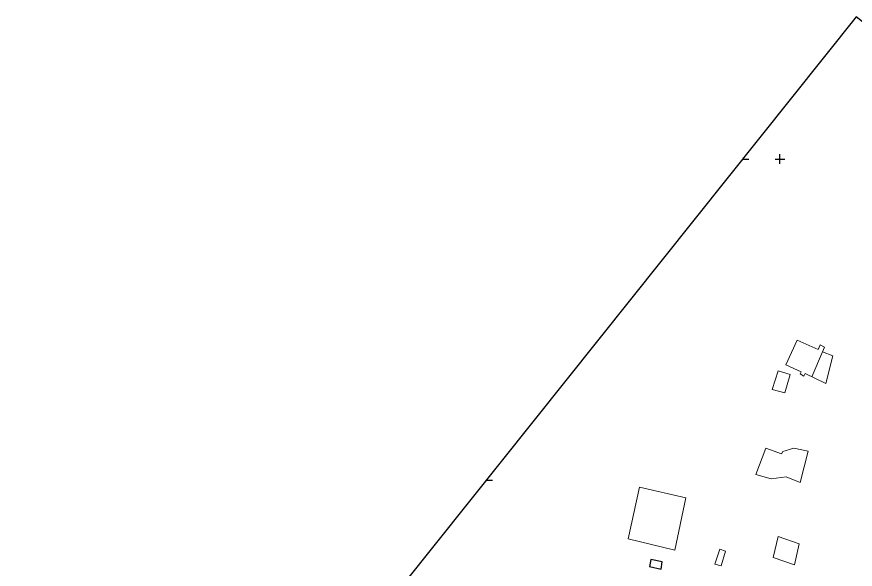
# Model space of a CAD drawing. Header units: inches. Extents: x 102725 to 104121, y 387536 to 388889.
# Drawn here: x 102725 to 103247, y 388544 to 388889 of the extents above; entities that cross this region are included whole.
import ezdxf

# ---------------------------------------------------------------- set-up
doc = ezdxf.new("R2010")
doc.units = ezdxf.units.IN
doc.header["$LTSCALE"] = 20
doc.layers.add('0_Croix', color=7, linetype='Continuous')
doc.layers.add('Débri', color=6, linetype='Continuous')
for name, color, linetype, lineweight in [('PBDUR-ARRIERE', 3, 'Continuous', 0), ('PBDUR-DROIT', 2, 'Continuous', 0), ('PBDUR-FACE', 1, 'Continuous', 0), ('PBDUR-GAUCH', 6, 'Continuous', 0), ('PBDUR-SEPARATION', 5, 'Continuous', 0)]:
    doc.layers.add(name, color=color, linetype=linetype, lineweight=lineweight)

msp = doc.modelspace()

# ---------------------------------------------------------------- linework, layer by layer
for p, q in [((103176.69, 388800), (103180.69, 388800)), ((103095.16, 388697.9), (103095.16, 388697.9)), ((103016.99, 388600), (103020.99, 388600))]:
    msp.add_line(p, q)
msp.add_lwpolyline([(102724.51, 388233.73), (103598.16, 387536.09), (104121.13, 388190.99), (103247.47, 388888.64)], close=True)
msp.add_lwpolyline([(102724.51, 388233.73), (103598.16, 387536.09), (104121.13, 388190.99), (103247.47, 388888.64)], close=True)
at = {"layer": '0_Croix'}
for p, q in [((103197, 388800), (103203, 388800)), ((103200, 388797), (103200, 388803))]:
    msp.add_line(p, q, dxfattribs=at)
at = {"layer": 'Débri', "flags": 128}
msp.add_lwpolyline([(103118.7, 388546.16), (103125.98, 388544.57), (103126.69, 388549.11), (103119.5, 388550.52), (103118.75, 388545.98)], dxfattribs=at)
at = {"layer": 'PBDUR-ARRIERE', "linetype": 'Continuous', "lineweight": 0, "flags": 128}
for points in [[(103203.67, 388671.78), (103210.78, 388687.25)], [(103232.95, 388677.39), (103228.5, 388660.12)], [(103195.17, 388656.43), (103198.85, 388668.04)]]:
    msp.add_lwpolyline(points, dxfattribs=at)
at = {"layer": 'PBDUR-ARRIERE', "color": 3, "linetype": 'Continuous', "lineweight": 0, "flags": 128}
for points in [[(103210.78, 388687.25), (103223.7, 388681.39), (103225.02, 388684.24), (103227.72, 388682.9), (103226.49, 388679.97), (103232.95, 388677.39)], [(103112.5, 388595.67), (103141.43, 388588.96)], [(103195.78, 388551.7), (103198.89, 388564.88)], [(103163.42, 388546.58), (103159.5, 388547.7)]]:
    msp.add_lwpolyline(points, dxfattribs=at)
at = {"layer": 'PBDUR-DROIT', "color": 2, "linetype": 'Continuous', "lineweight": 0, "flags": 128}
msp.add_lwpolyline([(103166.13, 388555.8), (103163.42, 388546.58)], dxfattribs=at)
at = {"layer": 'PBDUR-FACE', "linetype": 'Continuous', "lineweight": 0, "flags": 128}
for points in [[(103228.5, 388660.12), (103215.61, 388666.36), (103214.9, 388664.85), (103212.57, 388666.14), (103213.25, 388667.48), (103208.71, 388669.57), (103203.67, 388671.78)], [(103206.4, 388665.88), (103202.99, 388654.32)], [(103202.99, 388654.32), (103195.17, 388656.43)], [(103191.21, 388619.98), (103184.92, 388603.54)], [(103212.66, 388598.43), (103217.52, 388618.05)], [(103184.92, 388603.54), (103194.56, 388600.86), (103203.78, 388601.95), (103212.66, 388598.43)], [(103105.47, 388563.36), (103112.5, 388595.67)], [(103141.43, 388588.96), (103134.51, 388556.34)], [(103134.51, 388556.34), (103105.47, 388563.36)], [(103212.01, 388560.28), (103209.05, 388547.19)], [(103162.49, 388556.92), (103166.13, 388555.8)], [(103209.05, 388547.19), (103195.78, 388551.7)]]:
    msp.add_lwpolyline(points, dxfattribs=at)
at = {"layer": 'PBDUR-GAUCH', "color": 6, "linetype": 'Continuous', "lineweight": 0, "flags": 128}
for points in [[(103232.95, 388677.39), (103228.5, 388660.12)], [(103198.85, 388668.04), (103206.4, 388665.88)], [(103198.85, 388668.04), (103206.4, 388665.88)], [(103217.52, 388618.05), (103208.72, 388619.82), (103201.77, 388617.89), (103200.93, 388616.29), (103191.21, 388619.98)], [(103217.52, 388618.05), (103208.72, 388619.82), (103201.77, 388617.89), (103200.93, 388616.29), (103191.21, 388619.98)], [(103141.43, 388588.96), (103134.51, 388556.34)], [(103198.89, 388564.88), (103212.01, 388560.28)], [(103198.89, 388564.88), (103212.01, 388560.28)], [(103159.5, 388547.7), (103162.49, 388556.92)], [(103159.5, 388547.7), (103162.49, 388556.92)]]:
    msp.add_lwpolyline(points, dxfattribs=at)
at = {"layer": 'PBDUR-SEPARATION', "color": 5, "linetype": 'Continuous', "lineweight": 13, "flags": 128}
msp.add_lwpolyline([(103226.49, 388679.97), (103219.81, 388664.32)], dxfattribs=at)

doc.saveas('drawing.dxf')
